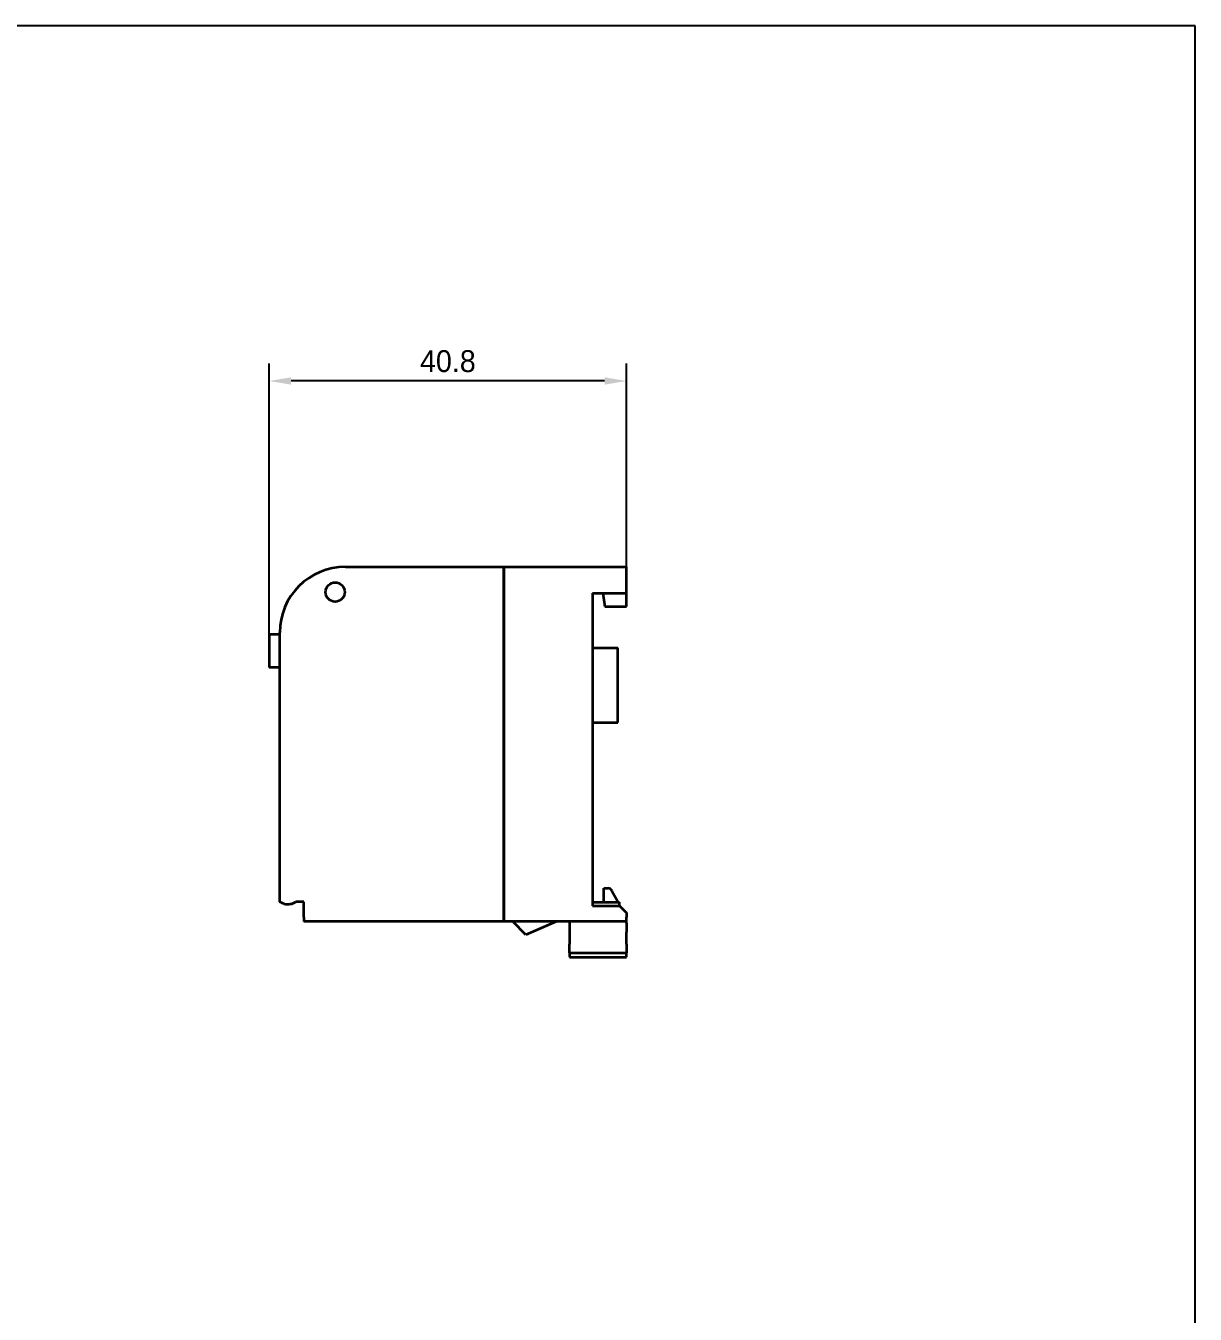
# Model space of a CAD drawing. Extents: x 295 to 2531, y 240 to 845.
# Drawn here: x 1944.5 to 2078, y 697.5 to 844.7 of the extents above; entities that cross this region are included whole.
import ezdxf

# ---------------------------------------------------------------- set-up
doc = ezdxf.new("R2010")
doc.units = 0
doc.header["$LTSCALE"] = 0.1
doc.layers.get('0').update_dxf_attribs({"linetype": 'CONTINUOUS'})
doc.layers.get('DEFPOINTS').update_dxf_attribs({"linetype": 'CONTINUOUS'})
doc.layers.add('SHEET', color=7, linetype='CONTINUOUS')
doc.layers.add('가시적인 것(ISO)', color=7, linetype='CONTINUOUS', lineweight=35)
doc.styles.add('주 문자 (ISO)', font='')
doc.styles.get('주 문자 (ISO)').set_extended_font_data('Dotum')
doc.dimstyles.new('기본값 (ISO)', dxfattribs={"dimtxt": 2.5, "dimasz": 2.5, "dimexe": 2, "dimexo": 0, "dimgap": 1, "dimtad": 1, "dimdec": 1, "dimrnd": 1e-08, "dimzin": 0, "dimdsep": 46, "dimtxsty": '주 문자 (ISO)', "dimcen": 0.09, "dimdle": 10, "dimclrd": 1, "dimclre": 1, "dimclrt": 256, "dimadec": 1, "dimazin": 0, "dimtfac": 0.6, "dimtofl": 0, "dimtmove": 0, "dimatfit": 3, "dimfxl": 1, "dimtolj": 1, "dimtzin": 0, "dimlwd": -1, "dimlwe": -1, "dimarcsym": 0})

# ---------------------------------------------------------------- blocks, each defined once
blk = doc.blocks.new('*D43')
at = {"color": 1, "transparency": 16777216}
for p, q in [((1972.26, 775.15), (1972.26, 806.09)), ((2013.06, 782.85), (2013.06, 806.09)), ((2010.56, 804.09), (1974.76, 804.09))]:
    blk.add_line(p, q, dxfattribs=at)
for points in [[(1974.76, 804.51), (1974.76, 803.67), (1972.26, 804.09)], [(2010.56, 804.51), (2010.56, 803.67), (2013.06, 804.09)]]:
    blk.add_solid(points, dxfattribs=at)
at = {"layer": 'DEFPOINTS', "color": 0, "transparency": 16777216}
for p in [(1972.26, 804.09), (2013.06, 782.85), (1972.26, 775.15)]:
    blk.add_point(p, dxfattribs=at)
at = {"transparency": 16777216, "insert": (1992.66, 806.34), "char_height": 2.5, "attachment_point": 5, "style": '주 문자 (ISO)'}
blk.add_mtext('\\A1;40.8', dxfattribs=at)

msp = doc.modelspace()

# ---------------------------------------------------------------- linework, layer by layer
at = {"layer": 'SHEET'}
for p, q in [((2078, 844.65), (1654.78, 844.65)), ((2078, 770.38), (2078, 844.65)), ((2078, 545.4), (2078, 770.38))]:
    msp.add_line(p, q, dxfattribs=at)
at = {"layer": '가시적인 것(ISO)'}
for p, q in [((1980.96, 782.85), (1999.06, 782.85)), ((1999.06, 742.35), (1999.06, 782.85)), ((1999.06, 782.85), (1999.06, 742.35)), ((1999.06, 782.85), (2013.06, 782.85)), ((2013.06, 778.35), (2013.06, 782.85)), ((2009.16, 779.85), (2009.16, 744.15)), ((2009.16, 779.85), (2013.06, 779.85)), ((2010.35, 779.85), (2010.6, 778.35)), ((2010.6, 778.35), (2013.06, 778.35)), ((1972.26, 775.15), (1972.26, 771.35)), ((1972.9, 775.15), (1972.26, 775.15)), ((1973.46, 775.15), (1972.9, 775.15)), ((1973.46, 744.6), (1973.46, 775.35)), ((2009.16, 773.6), (2012.06, 773.6)), ((2012.06, 765.1), (2012.06, 773.6)), ((1972.9, 771.35), (1972.26, 771.35)), ((1973.46, 771.35), (1972.9, 771.35)), ((2009.16, 765.1), (2012.06, 765.1)), ((2010.46, 746.15), (2010.96, 746.15)), ((2010.46, 744.55), (2010.46, 746.15)), ((1973.46, 744.6), (1973.47, 744.6)), ((1976.21, 744.6), (1975.31, 744.6)), ((1976.21, 742.85), (1976.21, 744.6)), ((2011.4, 745.87), (2012.09, 744.55)), ((2009.16, 744.55), (2012.26, 744.55)), ((2009.16, 744.15), (2012.26, 744.15)), ((2012.26, 744.15), (2012.26, 744.55)), ((2012.26, 744.2), (2012.32, 744.09)), ((2012.26, 744.15), (2013.06, 743.35)), ((2013.06, 743.35), (2013.06, 742.85)), ((1976.21, 742.85), (1976.21, 742.35)), ((2013.06, 742.35), (1976.21, 742.35)), ((2001.56, 740.85), (2000.06, 742.35)), ((2005.06, 742.35), (2001.56, 740.85)), ((2006.56, 742.35), (2006.56, 739.77)), ((2013.06, 742.35), (2013.06, 742.85)), ((2013.06, 742.16), (2013.06, 742.15)), ((2013.06, 742.15), (2013.06, 741.15)), ((2013.06, 739.77), (2013.06, 741.15)), ((2006.56, 738.77), (2006.56, 739.77)), ((2006.56, 738.77), (2006.56, 738.28)), ((2006.56, 738.77), (2013.06, 738.77)), ((2013.06, 739.77), (2013.06, 738.77)), ((2013.06, 738.28), (2013.06, 738.77)), ((2006.56, 738.28), (2013.06, 738.28))]:
    msp.add_line(p, q, dxfattribs=at)
msp.add_circle((1979.79, 779.98), 1.1, dxfattribs=at)
for centre, radius, start, end in [((1980.96, 775.35), 7.5, 90, 180), ((2010.96, 745.65), 0.5, 27.2161, 90), ((1974.39, 746.14), 1.8, 256.4411, 300.8079), ((2011.06, 742.16), 2, 0, 5.283)]:
    msp.add_arc(centre, radius, start, end, dxfattribs=at)
msp.add_open_spline([(1973.96, 744.39), (1973.9, 744.41), (1973.83, 744.43), (1973.71, 744.47), (1973.65, 744.5), (1973.56, 744.54), (1973.53, 744.56), (1973.48, 744.59), (1973.47, 744.6), (1973.47, 744.6)], degree=3, knots=[-0.07824221, -0.07824221, -0.07824221, -0.07824221, -0.05814704, -0.05814704, -0.03805188, -0.03805188, -0.01902594, -0.01902594, -0.00103862, -0.00103862, -0.00103862, -0.00103862], dxfattribs=at)

# ---------------------------------------------------------------- dimensions: what is measured, and where the dimension line sits
dim = msp.add_linear_dim(base=(1972.26, 804.09), p1=(2013.06, 782.85), p2=(1972.26, 775.15), dimstyle='기본값 (ISO)')
dim.commit()
dim.dimension.update_dxf_attribs({"geometry": '*D43', "text_midpoint": (1992.66, 806.34)})

doc.saveas('drawing.dxf')
